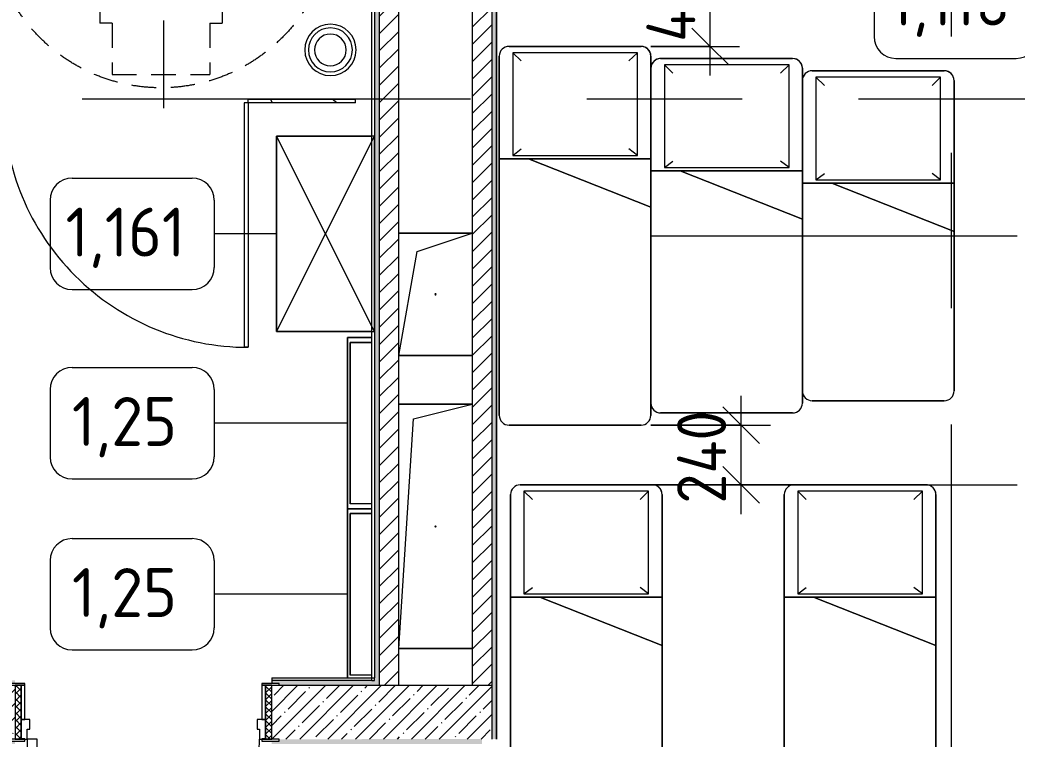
# Model space of a CAD drawing. Header units: millimetres. Extents: x 81494 to 296443, y -8553 to 29000.
# Drawn here: x 117400 to 121479, y 5180 to 8123 of the extents above; entities that cross this region are included whole.
import ezdxf

# ---------------------------------------------------------------- set-up
doc = ezdxf.new("R2010")
doc.units = ezdxf.units.MM
doc.linetypes.add('200_ШТРИХ__ш1_п0_6_', pattern=[160, 100, -60])
doc.linetypes.add('Осевая', pattern=[3175, 635, -476.25, 1587.5, -476.25])
for name, color, linetype, lineweight in [('A-ANNO-DIMS', 7, 'Continuous', 9), ('A-ANNO-DIMS-100', 7, 'Continuous', 9), ('A-DOOR', 7, 'Continuous', 9), ('A-DOOR-FRAM-2', 7, 'Continuous', 9), ('A-GENM', 7, 'Continuous', 9), ('A-GENM-IDEN', 7, 'Continuous', 9), ('A-WALL', 7, 'Continuous', 9), ('I-FURN-IDEN', 7, 'Continuous', 9), ('I-WALL', 7, 'Continuous', 9), ('Оси-2', 7, 'Осевая', 9)]:
    doc.layers.add(name, color=color, linetype=linetype, lineweight=lineweight)
for name, color, linetype, lineweight, true_color in [('A-DOOR-1', 7, 'Continuous', 9, 0xc0c0c0), ('A-DOOR-FRAM-1', 7, 'Continuous', 9, 0xc0c0c0), ('A-WALL-1', 9, 'Continuous', 9, 0x808080), ('A-WALL-FNSH-1', 9, 'Continuous', 9, 0x808080), ('I-FURN-1', 9, 'Continuous', 9, 0x808080), ('I-FURN-2', 9, '200_ШТРИХ__ш1_п0_6_', 9, 0x808080), ('P-SANR-FIXT-2', 9, 'Continuous', 13, 0x808080)]:
    doc.layers.add(name, color=color, linetype=linetype, lineweight=lineweight, true_color=true_color)
doc.styles.add('GOST Common', font='GOST_Common.ttf', dxfattribs={"height": 200})
doc.styles.add('ISOCPEUR_1', font='isocpeur.ttf', dxfattribs={"width": 0.9, "height": 200})
doc.dimstyles.new('ISO-2_0_0_9К_Средний_округл2', dxfattribs={"dimscale": 304.8, "dimtxt": 199.196235, "dimasz": 0.492126, "dimexe": 0.393701, "dimexo": 0, "dimgap": 0, "dimtad": 1, "dimdec": 0, "dimrnd": 10, "dimzin": 0, "dimdsep": 46, "dimtxsty": 'ISOCPEUR_1', "dimblk1": 'OBLIQUE', "dimblk2": 'OBLIQUE', "dimsah": 1, "dimcen": 0.09, "dimdle": 0.393701, "dimazin": 0, "dimtfac": 1, "dimtdec": 4, "dimtix": 1, "dimtmove": 0, "dimatfit": 3, "dimfxl": 1, "dimtvp": 1, "dimtolj": 1, "dimtzin": 0, "dimarcsym": 2})
pattern_1 = [(45, (0, 0), (-35.35534, 35.35534), [])]
pattern_2 = [(0, (0, 0), (121.92, 30.48), [10.058, -81.382, 10.058, -81.382, -487.68]), (0, (0, 0), (121.92, 30.48), [-182.88, 10.058, -172.822, 10.058, -81.382, -213.36]), (0, (0, 0), (121.92, 30.48), [-457.2, 10.058, -50.902, 10.058, -142.342]), (120, (45.72, 15.24), (-87.356454, 90.345817), [10.058, -81.382, 10.058, -81.382, -487.68]), (120, (45.72, 15.24), (-87.356454, 90.345817), [-182.88, 10.058, -172.822, 10.058, -81.382, -213.36]), (120, (45.72, 15.24), (-87.356454, 90.345817), [-457.2, 10.058, -50.902, 10.058, -142.342]), (240, (60.96, 76.2), (-34.563546, -120.825817), [10.058, -81.382, 10.058, -81.382, -487.68]), (240, (60.96, 76.2), (-34.563546, -120.825817), [-182.88, 10.058, -172.822, 10.058, -81.382, -213.36]), (240, (60.96, 76.2), (-34.563546, -120.825817), [-457.2, 10.058, -50.902, 10.058, -142.342])]

# ---------------------------------------------------------------- blocks, each defined once
blk = doc.blocks.new('FRT_2D_Символ _разворот МГН_1 - D1_4_Символ доступности разворота МГН _360__-18618045-План расстановки мебели и оборудования 1 этажа в осях 23_1-33')
at = {"layer": 'I-FURN-1'}
for p, q in [((0, 60.4), (0, -59.6)), ((-65, 0), (65, 0))]:
    blk.add_line(p, q, dxfattribs=at)
at = {"layer": 'I-FURN-2'}
for p, q in [((-300, 325.4), (-300, -185.8)), ((-300, 325.4), (-200, 325.4)), ((-200, 195.4), (-200, 325.4)), ((200, 325.4), (300, 325.4)), ((200, 195.4), (200, 325.4)), ((300, 325.4), (300, -185.8)), ((-200, 195.4), (200, 195.4)), ((-300, -185.8), (-250, -185.8)), ((-250, -185.8), (-250, -435.8)), ((300, -185.8), (250, -185.8)), ((250, -185.8), (250, -435.8)), ((-200, -435.8), (-250, -435.8)), ((-200, -435.8), (-200, -645.8)), ((200, -435.8), (250, -435.8)), ((200, -435.8), (200, -645.8)), ((-200, -645.8), (200, -645.8))]:
    blk.add_line(p, q, dxfattribs=at)
blk.add_circle((0, 0), 700, dxfattribs=at)
blk = doc.blocks.new('GM_Отверстие прямоугольное _в плите_ - Отверстие-V19-План расстановки мебели и оборудования 1 этажа в осях 23_1-33')
at = {"layer": 'A-GENM'}
for p, q in [((-150, 250), (150, 250)), ((150, 250), (-150, 250)), ((-75, 175), (150, 250)), ((-150, -250), (-75, 175)), ((150, -250), (-150, -250)), ((-150, -250), (150, -250))]:
    blk.add_line(p, q, dxfattribs=at)
for start, end in [(360, 180), (180, 360)]:
    blk.add_arc((0, 0), 2.5, start, end, dxfattribs=at)
blk = doc.blocks.new('GM_Отверстие прямоугольное _в плите_ - Отверстие-V20-План расстановки мебели и оборудования 1 этажа в осях 23_1-33')
at = {"layer": 'A-GENM'}
for p, q in [((-150, 500), (150, 500)), ((150, 500), (-150, 500)), ((-90, 440), (150, 500)), ((-150, -500), (-90, 440)), ((150, -500), (-150, -500)), ((-150, -500), (150, -500))]:
    blk.add_line(p, q, dxfattribs=at)
for start, end in [(360, 180), (180, 360)]:
    blk.add_arc((0, 0), 2.5, start, end, dxfattribs=at)
blk = doc.blocks.new('Bed - Small Sizes - 1_119-25446116-План расстановки мебели и оборудования 1 этажа в осях 23_1-33')
at = {"layer": 'I-FURN-1'}
for p, q in [((247.3, 0), (-292.7, 0)), ((-292.7, 0), (247.3, 0)), ((247.3, 0), (-292.7, 0)), ((-292.7, 0), (247.3, 0)), ((-332.7, -40), (-332.7, -460)), ((-332.7, -460), (-332.7, -40)), ((-332.7, -40), (-332.7, -460)), ((-332.7, -460), (-332.7, -40)), ((-277.5, -26.2), (-242.7, -60)), ((232.5, -26.2), (-277.5, -26.2)), ((-277.5, -26.2), (-277.5, -446.2)), ((232.5, -26.2), (-277.5, -26.2)), ((-277.5, -26.2), (-277.5, -446.2)), ((232.5, -26.2), (197.3, -60)), ((232.5, -446.2), (232.5, -26.2)), ((232.5, -446.2), (232.5, -26.2)), ((287.3, -460), (287.3, -40)), ((287.3, -40), (287.3, -460)), ((287.3, -657.7), (287.3, -40)), ((287.3, -40), (287.3, -657.7)), ((-277.5, -446.2), (-242.7, -420)), ((-277.5, -446.2), (232.5, -446.2)), ((-277.5, -446.2), (232.5, -446.2)), ((232.5, -446.2), (197.3, -420)), ((-332.7, -460), (-212.7, -460)), ((-212.7, -460), (-332.7, -460)), ((-332.7, -460), (-332.7, -1390)), ((-332.7, -1390), (-332.7, -460)), ((-332.7, -460), (-212.7, -460)), ((-212.7, -460), (287.3, -460)), ((287.3, -460), (-212.7, -460)), ((287.3, -460), (-212.7, -460)), ((-212.7, -460), (287.3, -657.7)), ((287.3, -657.7), (-212.7, -460)), ((-212.7, -460), (287.3, -460)), ((-212.7, -460), (287.3, -657.7)), ((-212.7, -460), (287.3, -460)), ((287.3, -657.7), (287.3, -460)), ((287.3, -460), (287.3, -657.7)), ((287.3, -1390), (287.3, -657.7)), ((287.3, -657.7), (287.3, -1390)), ((-292.7, -1430), (247.3, -1430)), ((247.3, -1430), (-292.7, -1430))]:
    blk.add_line(p, q, dxfattribs=at)
for centre, start, end in [((-292.7, -40), 90, 180), ((-292.7, -40), 90, 180), ((247.3, -40), 360, 90), ((247.3, -40), 0, 90), ((-292.7, -40), 90, 180), ((-292.7, -40), 90, 180), ((247.3, -40), 0, 90), ((247.3, -40), 60, 90), ((247.3, -40), 30, 60), ((247.3, -40), 0, 30), ((-292.7, -1390), 180, 270), ((-292.7, -1390), 180, 270), ((247.3, -1390), 270, 0), ((247.3, -1390), 270, 0)]:
    blk.add_arc(centre, 40, start, end, dxfattribs=at)
blk = doc.blocks.new('Bed - Small Sizes - 1_119-V27-План расстановки мебели и оборудования 1 этажа в осях 23_1-33')
at = {"layer": 'I-FURN-1'}
for p, q in [((247.3, 0), (-292.7, 0)), ((-292.7, 0), (247.3, 0)), ((247.3, 0), (-292.7, 0)), ((-292.7, 0), (247.3, 0)), ((-332.7, -40), (-332.7, -460)), ((-332.7, -460), (-332.7, -40)), ((-332.7, -40), (-332.7, -460)), ((-332.7, -460), (-332.7, -40)), ((-277.5, -26.2), (-242.7, -60)), ((232.5, -26.2), (-277.5, -26.2)), ((-277.5, -26.2), (-277.5, -446.2)), ((232.5, -26.2), (-277.5, -26.2)), ((-277.5, -26.2), (-277.5, -446.2)), ((232.5, -26.2), (197.3, -60)), ((232.5, -446.2), (232.5, -26.2)), ((232.5, -446.2), (232.5, -26.2)), ((287.3, -460), (287.3, -40)), ((287.3, -40), (287.3, -460)), ((287.3, -657.7), (287.3, -40)), ((287.3, -40), (287.3, -657.7)), ((-277.5, -446.2), (-242.7, -420)), ((-277.5, -446.2), (232.5, -446.2)), ((-277.5, -446.2), (232.5, -446.2)), ((232.5, -446.2), (197.3, -420)), ((-332.7, -460), (-212.7, -460)), ((-212.7, -460), (-332.7, -460)), ((-332.7, -460), (-332.7, -1390)), ((-332.7, -1390), (-332.7, -460)), ((-332.7, -460), (-212.7, -460)), ((-212.7, -460), (287.3, -460)), ((287.3, -460), (-212.7, -460)), ((287.3, -460), (-212.7, -460)), ((-212.7, -460), (287.3, -657.7)), ((287.3, -657.7), (-212.7, -460)), ((-212.7, -460), (287.3, -460)), ((-212.7, -460), (287.3, -657.7)), ((-212.7, -460), (287.3, -460)), ((287.3, -657.7), (287.3, -460)), ((287.3, -460), (287.3, -657.7)), ((287.3, -1390), (287.3, -657.7)), ((287.3, -657.7), (287.3, -1390)), ((-292.7, -1430), (247.3, -1430)), ((247.3, -1430), (-292.7, -1430))]:
    blk.add_line(p, q, dxfattribs=at)
for centre, start, end in [((-292.7, -40), 90, 180), ((-292.7, -40), 90, 180), ((247.3, -40), 360, 90), ((247.3, -40), 0, 90), ((-292.7, -40), 90, 180), ((-292.7, -40), 90, 180), ((247.3, -40), 0, 90), ((247.3, -40), 60, 90), ((247.3, -40), 15, 60), ((247.3, -40), 0, 15), ((-292.7, -1390), 180, 270), ((-292.7, -1390), 180, 270), ((247.3, -1390), 270, 0), ((247.3, -1390), 270, 0)]:
    blk.add_arc(centre, 40, start, end, dxfattribs=at)
blk = doc.blocks.new('Bed - Small Sizes - 1_118-V52-План расстановки мебели и оборудования 1 этажа в осях 23_1-33')
at = {"layer": 'I-FURN-1'}
for p, q in [((247.3, 0), (-292.7, 0)), ((-292.7, 0), (247.3, 0)), ((247.3, 0), (-292.7, 0)), ((-292.7, 0), (247.3, 0)), ((-332.7, -40), (-332.7, -460)), ((-332.7, -460), (-332.7, -40)), ((-332.7, -40), (-332.7, -460)), ((-332.7, -460), (-332.7, -40)), ((-277.5, -26.2), (-242.7, -60)), ((232.5, -26.2), (-277.5, -26.2)), ((-277.5, -26.2), (-277.5, -446.2)), ((232.5, -26.2), (-277.5, -26.2)), ((-277.5, -26.2), (-277.5, -446.2)), ((232.5, -26.2), (197.3, -60)), ((232.5, -446.2), (232.5, -26.2)), ((232.5, -446.2), (232.5, -26.2)), ((287.3, -460), (287.3, -40)), ((287.3, -40), (287.3, -90)), ((287.3, -90), (287.3, -40)), ((287.3, -40), (287.3, -90)), ((287.3, -90), (287.3, -460)), ((287.3, -510), (287.3, -90)), ((287.3, -90), (287.3, -510)), ((-277.5, -446.2), (-242.7, -420)), ((-277.5, -446.2), (232.5, -446.2)), ((-277.5, -446.2), (232.5, -446.2)), ((232.5, -446.2), (197.3, -420)), ((-332.7, -460), (-212.7, -460)), ((-212.7, -460), (-332.7, -460)), ((-332.7, -460), (-332.7, -1510)), ((-332.7, -1510), (-332.7, -460)), ((-332.7, -460), (-212.7, -460)), ((-212.7, -460), (287.3, -460)), ((287.3, -460), (-212.7, -460)), ((287.3, -460), (-212.7, -460)), ((-212.7, -460), (287.3, -657.7)), ((287.3, -657.7), (-212.7, -460)), ((-212.7, -460), (287.3, -460)), ((-212.7, -460), (287.3, -657.7)), ((-212.7, -460), (287.3, -460)), ((287.3, -657.7), (287.3, -460)), ((287.3, -460), (287.3, -510)), ((287.3, -510), (287.3, -657.7)), ((287.3, -657.7), (287.3, -510)), ((287.3, -510), (287.3, -657.7)), ((287.3, -1510), (287.3, -657.9)), ((287.3, -657.9), (287.3, -1460)), ((287.3, -1460), (287.3, -1510)), ((-292.7, -1550), (247.3, -1550)), ((247.3, -1550), (-292.7, -1550))]:
    blk.add_line(p, q, dxfattribs=at)
for centre, start, end in [((-292.7, -40), 90, 180), ((-292.7, -40), 90, 180), ((247.3, -40), 360, 90), ((247.3, -40), 0, 90), ((-292.7, -40), 90, 180), ((-292.7, -40), 90, 180), ((247.3, -40), 0, 90), ((247.3, -40), 60, 90), ((247.3, -40), 45, 60), ((247.3, -40), 0, 45), ((-292.7, -1510), 180, 270), ((-292.7, -1510), 180, 270), ((247.3, -1510), 270, 360), ((247.3, -1510), 270, 0)]:
    blk.add_arc(centre, 40, start, end, dxfattribs=at)
blk = doc.blocks.new('Bed - Small Sizes - Single 5-V53-План расстановки мебели и оборудования 1 этажа в осях 23_1-33')
at = {"layer": 'I-FURN-1'}
for p, q in [((247.3, 0), (-292.7, 0)), ((-292.7, 0), (247.3, 0)), ((247.3, 0), (-292.7, 0)), ((-292.7, 0), (247.3, 0)), ((-332.7, -40), (-332.7, -410)), ((-332.7, -460), (-332.7, -40)), ((-332.7, -40), (-332.7, -460)), ((-332.7, -460), (-332.7, -40)), ((-277.5, -26.2), (-242.7, -60)), ((232.5, -26.2), (-277.5, -26.2)), ((-277.5, -26.2), (-277.5, -446.2)), ((232.5, -26.2), (-277.5, -26.2)), ((-277.5, -26.2), (-277.5, -446.2)), ((232.5, -26.2), (197.3, -60)), ((232.5, -446.2), (232.5, -26.2)), ((232.5, -446.2), (232.5, -26.2)), ((287.3, -460), (287.3, -40)), ((287.3, -40), (287.3, -90)), ((287.3, -90), (287.3, -40)), ((287.3, -40), (287.3, -90)), ((287.3, -90), (287.3, -460)), ((287.3, -510), (287.3, -90)), ((287.3, -90), (287.3, -510)), ((-332.7, -410), (-332.7, -460)), ((-277.5, -446.2), (-242.7, -420)), ((-277.5, -446.2), (232.5, -446.2)), ((-277.5, -446.2), (232.5, -446.2)), ((232.5, -446.2), (197.3, -420)), ((-332.7, -460), (-212.7, -460)), ((-212.7, -460), (-332.7, -460)), ((-332.7, -460), (-332.7, -607.7)), ((-332.7, -607.7), (-332.7, -460)), ((-332.7, -460), (-212.7, -460)), ((-212.7, -460), (287.3, -460)), ((287.3, -460), (-212.7, -460)), ((287.3, -460), (-212.7, -460)), ((-212.7, -460), (287.3, -657.7)), ((287.3, -657.7), (-212.7, -460)), ((-212.7, -460), (287.3, -460)), ((-212.7, -460), (287.3, -657.7)), ((-212.7, -460), (287.3, -460)), ((287.3, -657.7), (287.3, -460)), ((287.3, -460), (287.3, -510)), ((287.3, -510), (287.3, -657.7)), ((287.3, -657.7), (287.3, -510)), ((287.3, -510), (287.3, -657.7)), ((-332.7, -607.9), (-332.7, -1410)), ((-332.7, -1410), (-332.7, -607.9)), ((287.3, -1410), (287.3, -657.7)), ((287.3, -657.7), (287.3, -1360)), ((287.3, -1360), (287.3, -1410)), ((-292.7, -1450), (247.3, -1450)), ((247.3, -1450), (-292.7, -1450))]:
    blk.add_line(p, q, dxfattribs=at)
for centre, start, end in [((-292.7, -40), 90, 180), ((-292.7, -40), 90, 150), ((247.3, -40), 360, 90), ((247.3, -40), 30, 90), ((-292.7, -40), 90, 180), ((-292.7, -40), 150, 180), ((-292.7, -40), 165, 180), ((-292.7, -40), 105, 165), ((-292.7, -40), 90, 105), ((247.3, -40), 0, 90), ((247.3, -40), 0, 90), ((247.3, -40), 0, 30), ((-292.7, -1410), 180, 270), ((-292.7, -1410), 180, 270), ((247.3, -1410), 270, 0), ((247.3, -1410), 270, 0)]:
    blk.add_arc(centre, 40, start, end, dxfattribs=at)
blk = doc.blocks.new('Bed - Small Sizes - Single 6-V54-План расстановки мебели и оборудования 1 этажа в осях 23_1-33')
at = {"layer": 'I-FURN-1'}
for p, q in [((247.3, 0), (-292.7, 0)), ((-292.7, 0), (247.3, 0)), ((247.3, 0), (-292.7, 0)), ((-292.7, 0), (247.3, 0)), ((-332.7, -40), (-332.7, -410)), ((-332.7, -460), (-332.7, -40)), ((-332.7, -40), (-332.7, -460)), ((-332.7, -460), (-332.7, -40)), ((-277.5, -26.2), (-242.7, -60)), ((232.5, -26.2), (-277.5, -26.2)), ((-277.5, -26.2), (-277.5, -446.2)), ((232.5, -26.2), (-277.5, -26.2)), ((-277.5, -26.2), (-277.5, -446.2)), ((232.5, -26.2), (197.3, -60)), ((232.5, -446.2), (232.5, -26.2)), ((232.5, -446.2), (232.5, -26.2)), ((287.3, -460), (287.3, -40)), ((287.3, -40), (287.3, -460)), ((287.3, -657.7), (287.3, -40)), ((287.3, -40), (287.3, -657.7)), ((-332.7, -410), (-332.7, -460)), ((-277.5, -446.2), (-242.7, -420)), ((-277.5, -446.2), (232.5, -446.2)), ((-277.5, -446.2), (232.5, -446.2)), ((232.5, -446.2), (197.3, -420)), ((-332.7, -460), (-212.7, -460)), ((-212.7, -460), (-332.7, -460)), ((-332.7, -460), (-332.7, -607.7)), ((-332.7, -607.7), (-332.7, -460)), ((-332.7, -460), (-212.7, -460)), ((-212.7, -460), (287.3, -460)), ((287.3, -460), (-212.7, -460)), ((287.3, -460), (-212.7, -460)), ((-212.7, -460), (287.3, -657.7)), ((287.3, -657.7), (-212.7, -460)), ((-212.7, -460), (287.3, -460)), ((-212.7, -460), (287.3, -657.7)), ((-212.7, -460), (287.3, -460)), ((287.3, -657.7), (287.3, -460)), ((287.3, -460), (287.3, -657.7)), ((-332.7, -607.7), (-332.7, -1310)), ((-332.7, -1310), (-332.7, -607.7)), ((287.3, -1310), (287.3, -657.7)), ((287.3, -657.7), (287.3, -1310)), ((-292.7, -1350), (247.3, -1350)), ((247.3, -1350), (-292.7, -1350))]:
    blk.add_line(p, q, dxfattribs=at)
for centre, start, end in [((-292.7, -40), 90, 180), ((-292.7, -40), 90, 180), ((247.3, -40), 360, 90), ((247.3, -40), 45, 90), ((-292.7, -40), 90, 180), ((-292.7, -40), 135, 180), ((-292.7, -40), 90, 135), ((247.3, -40), 30, 90), ((247.3, -40), 75, 90), ((247.3, -40), 60, 75), ((247.3, -40), 30, 60), ((247.3, -40), 0, 45), ((247.3, -40), 0, 30), ((247.3, -40), 0, 30), ((-292.7, -1310), 180, 270), ((-292.7, -1310), 180, 270), ((247.3, -1310), 270, 0), ((247.3, -1310), 270, 0)]:
    blk.add_arc(centre, 40, start, end, dxfattribs=at)
blk = doc.blocks.new('Вешалка - 1_25-V82-План расстановки мебели и оборудования 1 этажа в осях 23_1-33')
at = {"layer": 'I-FURN-1'}
for p, q in [((350, 55), (-350, 55)), ((-350, 55), (-350, -44)), ((-350, -44), (-350, 55)), ((-350, 55), (350, 55)), ((-330.4, -44), (-330.4, 44.4)), ((-330.4, -44), (-330.4, 44.4)), ((-330.4, 44.4), (330.2, 44.4)), ((330.2, 44.4), (-330.4, 44.4)), ((330.2, 44.4), (330.2, -44)), ((330.2, -44), (330.2, 44.4)), ((350, -44), (350, 55)), ((350, 55), (350, -44))]:
    blk.add_line(p, q, dxfattribs=at)
blk = doc.blocks.new('Вешалка - 1_25-V83-План расстановки мебели и оборудования 1 этажа в осях 23_1-33')
at = {"layer": 'I-FURN-1'}
for p, q in [((350, 55), (-341.5, 55)), ((-341.5, 55), (350, 55)), ((-330.4, -44), (-330.4, 44.4)), ((-330.4, -44), (-330.4, 44.4)), ((-330.4, 44.4), (330.2, 44.4)), ((330.2, 44.4), (-330.4, 44.4)), ((330.2, 44.4), (330.2, -44)), ((330.2, -44), (330.2, 44.4)), ((350, -44), (350, 55)), ((350, 55), (350, -44))]:
    blk.add_line(p, q, dxfattribs=at)
blk = doc.blocks.new('Шкаф параметрический - 1_161-25595840-План расстановки мебели и оборудования 1 этажа в осях 23_1-33')
at = {"layer": 'I-FURN-1'}
for p, q in [((0, 0), (800, 400)), ((0, 400), (800, 0)), ((800, 400), (0, 400)), ((0, 400), (0, 0)), ((0, 11), (0, 400)), ((0, 400), (800, 400)), ((800, 0), (800, 400)), ((800, 400), (800, 11)), ((0, 0), (800, 0))]:
    blk.add_line(p, q, dxfattribs=at)
blk = doc.blocks.new('110_Дверь_СКБ_1Ст_Внутренняя1 - Д-7а_л__950x2100h_Туалет-32220591-План расстановки мебели и оборудования 1 этажа в осях 23_1-33')
at = {"layer": 'A-DOOR'}
h = blk.add_hatch(dxfattribs=at)
h.set_pattern_fill('FP_10', color=256, style=0, pattern_type=2)
h.set_pattern_definition([(135, (1776.41, 174.685), (-14.14214, -14.14214), []), (225, (1776.41, 174.685), (14.14214, -14.14214), [])])
h.paths.add_polyline_path([(537.5, 110), (512.5, 110), (512.5, -110), (537.5, -110)])
at = {"layer": 'A-DOOR-FRAM-2'}
h = blk.add_hatch(dxfattribs=at)
h.set_pattern_fill('FP_11', color=256, style=0, pattern_type=2)
h.set_pattern_definition([(45, (-346.384, 174.685), (-14.1421, 14.1421), []), (135, (-346.384, 174.685), (-14.1421, -14.1421), [])])
h.paths.add_polyline_path([(-487.5, 110), (-512.5, 110), (-512.5, -110), (-487.5, -110)])
at = {"layer": 'A-DOOR-1'}
for p, q in [((487.5, 1060), (447.5, 1060)), ((447.5, 1060), (447.5, 110)), ((487.5, 110), (487.5, 1060)), ((447.5, 110), (487.5, 110))]:
    blk.add_line(p, q, dxfattribs=at)
blk.add_arc((487.5, 110), 950, 90, 180, dxfattribs=at)
at = {"layer": 'A-DOOR-FRAM-1'}
for p, q in [((-472.5, 118), (-542.5, 118)), ((-542.5, 118), (-542.5, 110)), ((-542.5, 110), (-472.5, 110)), ((-487.5, 110), (-512.5, 110)), ((-512.5, 110), (-512.5, -110)), ((-462.5, 110), (-487.5, 110)), ((-487.5, 110), (-487.5, 30)), ((-487.5, -110), (-487.5, 110)), ((-472.5, 110), (-487.5, 110)), ((-487.5, 110), (-487.5, 109)), ((-487.5, 109), (-472.5, 109)), ((-472.5, 110), (-472.5, 118)), ((-472.5, 109), (-472.5, 110)), ((-462.5, 70), (-462.5, 110)), ((487.5, 110), (487.5, 70)), ((512.5, 110), (487.5, 110)), ((567.5, 118), (497.5, 118)), ((497.5, 118), (497.5, 110)), ((512.5, 110), (497.5, 110)), ((497.5, 110), (497.5, 109)), ((497.5, 110), (567.5, 110)), ((497.5, 109), (512.5, 109)), ((512.5, 30), (512.5, 110)), ((537.5, 110), (512.5, 110)), ((512.5, 110), (512.5, -110)), ((512.5, 109), (512.5, 110)), ((537.5, -110), (537.5, 110)), ((567.5, 110), (567.5, 118)), ((-452.5, 70), (-462.5, 70)), ((-452.5, 30), (-452.5, 70)), ((487.5, 70), (477.5, 70)), ((477.5, 70), (477.5, 30)), ((-487.5, 30), (-452.5, 30)), ((-472.5, 30), (-487.5, 30)), ((-487.5, 30), (-487.5, -110)), ((-472.5, -110), (-472.5, 30)), ((477.5, 30), (512.5, 30)), ((512.5, 30), (497.5, 30)), ((497.5, 30), (497.5, -110)), ((512.5, -110), (512.5, 30)), ((-472.5, -110), (-542.5, -110)), ((-542.5, -110), (-542.5, -118)), ((-542.5, -118), (-472.5, -118)), ((-512.5, -110), (-487.5, -110)), ((-487.5, -110), (-472.5, -110)), ((-472.5, -118), (-472.5, -110)), ((497.5, -110), (512.5, -110)), ((567.5, -110), (497.5, -110)), ((497.5, -110), (497.5, -118)), ((497.5, -118), (567.5, -118)), ((512.5, -110), (537.5, -110)), ((567.5, -118), (567.5, -110))]:
    blk.add_line(p, q, dxfattribs=at)
blk = doc.blocks.new('мусорная корзина - Round_ Metal-30590745-План расстановки мебели и оборудования 1 этажа в осях 23_1-33')
at = {"layer": 'P-SANR-FIXT-2'}
for radius, start, end in [(105, 0, 180), (90, 360, 180), (65, 0, 180), (105, 180, 360), (90, 180, 360), (65, 180, 360)]:
    blk.add_arc((0, 0), radius, start, end, dxfattribs=at)
blk = doc.blocks.new('131_Сантехническая перегородка_Дверь МГН 2 - СД-1-V150-План расстановки мебели и оборудования 1 этажа в осях 23_1-33')
at = {"layer": 'A-DOOR'}
h = blk.add_hatch(dxfattribs=at)
h.set_pattern_fill('FP_92', color=256, style=0, pattern_type=2)
h.set_pattern_definition([(288.435, (118234.71, 7791), (416.50086, -832.99954), [158.05, -1159.038]), (319.399, (118284.69, 7641.06), (2499.010644, -2082.486787), [76.799, -3763.143]), (316.848, (117926.5, 7591.08), (6247.5402574, -5830.957739), [182.691, -8951.868]), (289.983, (118059.78, 7466.13), (1249.49393, -3332.002656), [97.5, -4777.508]), (270, (118093.1, 7791), (416.5, -416.5), [83.3, -333.2]), (298.443, (118093.1, 7707.7), (-2915.5071394, 5414.4962996), [227.365, -11140.87]), (264.289, (118201.39, 7507.78), (416.5263, 3748.496867), [83.716, -4102.058]), (309.806, (118193.06, 7424.48), (-1666.01521, 2082.48651), [65.059, -3187.91])])
h.paths.add_polyline_path([(-430, 8), (-430, -8), (10, -8), (10, 8)])
at = {"layer": 'A-DOOR-1'}
for p, q in [((10, 1008), (26, 1008)), ((10, 8), (10, 1008)), ((26, 8), (26, 1008)), ((10, 8), (26, 8))]:
    blk.add_line(p, q, dxfattribs=at)
blk.add_arc((10, 8), 1000, 360, 90, dxfattribs=at)
at = {"layer": 'A-GENM'}
for p, q in [((-430, 8), (10, 8)), ((-430, 8), (-430, -8)), ((10, 8), (10, -8)), ((1010, 8), (1110, 8)), ((1010, 8), (1010, -8)), ((1110, 8), (1110, -8)), ((10, -8), (-430, -8)), ((1110, -8), (1010, -8))]:
    blk.add_line(p, q, dxfattribs=at)
blk = doc.blocks.new('Марка_Мебель - В прямоуг_Balcon_Марка-25523697-План расстановки мебели и оборудования 1 этажа в осях 23_1-33')
at = {"layer": 'I-FURN-IDEN'}
for p, q in [((-2.455, 2.278), (2.455, 2.278)), ((-3.355, 1.378), (-3.355, -1.384)), ((3.355, 1.378), (3.355, -1.378)), ((-2.461, -2.278), (2.455, -2.278))]:
    blk.add_line(p, q, dxfattribs=at)
for centre, radius, start, end in [((-2.455, 1.378), 0.9, 90, 180), ((2.455, 1.378), 0.9, 0, 90), ((-2.461, -1.384), 0.893, 180, 270), ((2.455, -1.378), 0.9, 270, 0)]:
    blk.add_arc(centre, radius, start, end, dxfattribs=at)
blk = doc.blocks.new('DIMBLOCK41-План расстановки мебели и оборудования 1 этажа в осях 23_1-33')
at = {"layer": 'A-ANNO-DIMS-100'}
for p, q in [((120349.8, 6100.3), (120349.8, 6584.6)), ((119980.8, 6464.6), (120469.8, 6464.6)), ((120349.8, 6464.6), (119980.8, 6464.6)), ((120026.6, 6220.3), (120469.8, 6220.3)), ((120349.8, 6220.3), (120026.6, 6220.3))]:
    blk.add_line(p, q, dxfattribs=at)
at = {"layer": 'A-ANNO-DIMS-100', "lineweight": 20}
for p, q in [((120349.8, 6464.6), (120274.8, 6539.6)), ((120349.8, 6464.6), (120424.8, 6389.6)), ((120349.8, 6220.3), (120274.8, 6295.3)), ((120349.8, 6220.3), (120424.8, 6145.3))]:
    blk.add_line(p, q, dxfattribs=at)
at = {"layer": 'A-ANNO-DIMS-100', "color": 0, "insert": (120088.5, 6143.2), "char_height": 200, "width": 478.071, "attachment_point": 1, "rotation": 90, "line_spacing_factor": 1.149209, "style": 'ISOCPEUR_1'}
blk.add_mtext('240', dxfattribs=at)
blk = doc.blocks.new('_Oblique')
at = {"color": 0, "linetype": 'ByBlock', "lineweight": -2}
blk.add_line((-0.5, -0.5), (0.5, 0.5), dxfattribs=at)
blk = doc.blocks.new('DIMBLOCK42-План расстановки мебели и оборудования 1 этажа в осях 23_1-33')
at = {"layer": 'A-ANNO-DIMS-100'}
for p, q in [((120224, 7894.6), (120224, 8569.1)), ((120117.9, 8449.1), (120344, 8449.1)), ((120224, 8449.1), (120117.9, 8449.1)), ((119980.8, 8014.6), (120344, 8014.6)), ((120224, 8014.6), (119980.8, 8014.6))]:
    blk.add_line(p, q, dxfattribs=at)
at = {"layer": 'A-ANNO-DIMS-100', "lineweight": 20}
for p, q in [((120224, 8449.1), (120149, 8524.1)), ((120224, 8449.1), (120299, 8374.1)), ((120224, 8014.6), (120149, 8089.6)), ((120224, 8014.6), (120299, 7939.6))]:
    blk.add_line(p, q, dxfattribs=at)
at = {"layer": 'A-ANNO-DIMS-100', "color": 0, "insert": (119962.7, 8032.7), "char_height": 200, "width": 478.071, "attachment_point": 1, "rotation": 90, "line_spacing_factor": 1.149209, "style": 'ISOCPEUR_1'}
blk.add_mtext('430', dxfattribs=at)

msp = doc.modelspace()

# ---------------------------------------------------------------- hatches: boundary and pattern name
at = {"layer": 'I-WALL'}
h = msp.add_hatch(dxfattribs=at)
h.set_pattern_fill('FP_3', color=256, style=0, pattern_type=2)
h.set_pattern_definition(pattern_1)
h.paths.add_polyline_path([(118870, 5400), (118950, 5400), (118950, 10380), (118870, 10380), (118870, 6298.3)])
h = msp.add_hatch(dxfattribs=at)
h.set_pattern_fill('FP_3', color=256, style=0, pattern_type=2)
h.set_pattern_definition(pattern_1)
h.paths.add_polyline_path([(119250, 5400), (119330, 5400), (119330, 10380), (119250, 10380), (119250, 6298.3)])
h = msp.add_hatch(dxfattribs=at)
h.set_pattern_fill('FP_67', color=256, style=0, pattern_type=2)
h.set_pattern_definition(pattern_2)
h.paths.add_polyline_path([(119350, 5180), (119350, 10400), (119330, 10400), (119330, 5180)])
h = msp.add_hatch(dxfattribs=at)
h.set_pattern_fill('FP_67', color=256, style=0, pattern_type=2)
h.set_pattern_definition(pattern_2)
h.paths.add_polyline_path([(118850, 5420), (118870, 5420), (118870, 9980), (118850, 9980), (118850, 6298.3)])
h = msp.add_hatch(dxfattribs=at)
h.set_pattern_fill('FP_2', color=256, style=0, pattern_type=2)
h.set_pattern_definition([(45, (0, 0), (-57.024626, 57.024626), []), (45, (57.025, 0), (-57.024626, 57.024626), [100.806, -20.161, 3.353, -16.808])])
h.paths.add_polyline_path([(119290, 5180), (119330, 5180), (119330, 5400), (118430, 5400), (118430, 5180), (118831.3, 5180)])
h.paths.add_polyline_path([(117350, 5180), (117380, 5180), (117380, 5400), (111930, 5400), (111930, 5180), (116086.2, 5180)])
h = msp.add_hatch(dxfattribs=at)
h.set_pattern_fill('FP_67', color=256, style=0, pattern_type=2)
h.set_pattern_definition(pattern_2)
h.paths.add_polyline_path([(118831.3, 5400), (118870, 5400), (118870, 5420), (118430, 5420), (118430, 5408), (118460, 5408), (118460, 5400)])
h.paths.add_polyline_path([(117350, 5400), (117350, 5408), (117380, 5408), (117380, 5420), (115640, 5420), (115640, 5400), (116086.2, 5400)])
h = msp.add_hatch(dxfattribs=at)
h.set_pattern_fill('FP_67', color=256, style=0, pattern_type=2)
h.set_pattern_definition(pattern_2)
h.paths.add_polyline_path([(119290, 5160), (119290, 5180), (118460, 5179.3), (118460, 5172), (118430, 5172), (118430, 5160), (119289, 5160)])
h.paths.add_polyline_path([(111930, 5160), (117380, 5160), (117380, 5172), (117350, 5172), (117350, 5180), (111930, 5180)])

# ---------------------------------------------------------------- linework, layer by layer
at = {"layer": 'A-GENM-IDEN'}
msp.add_line((117989.2, 7761.4), (117989.2, 8120.5), dxfattribs=at)
at = {"layer": 'A-WALL'}
for p, q in [((119350, 5180), (119350, 10360)), ((118460, 5400), (119330, 5400))]:
    msp.add_line(p, q, dxfattribs=at)
at = {"layer": 'A-WALL-1'}
for p, q in [((119330, 10600), (119330, 5179)), ((118950, 5400), (118950, 10380)), ((119250, 10380), (119250, 5400)), ((118870, 10000), (118870, 5400)), ((118850, 9969), (118850, 5431)), ((118839, 5420), (118430, 5420)), ((118430, 5420), (118430, 5408))]:
    msp.add_line(p, q, dxfattribs=at)
at = {"layer": 'A-WALL-FNSH-1'}
msp.add_line((119351, 5179), (119351, 10359), dxfattribs=at)
at = {"layer": 'I-FURN-IDEN'}
for p, q in [((118450, 7247.5), (118194.8, 7247.5)), ((119980.8, 7239.6), (121478.7, 7239.6)), ((118740, 6472.5), (118194.8, 6472.5)), ((119982, 6220.3), (121478.7, 6220.3)), ((120836.6, 6220.3), (119982, 6220.3)), ((118740, 5772.5), (118194.8, 5772.5))]:
    msp.add_line(p, q, dxfattribs=at)
at = {"layer": 'I-WALL'}
for p, q in [((118839, 5420), (118839, 9980)), ((118430, 5431), (118850, 5431)), ((118430, 5431), (118430, 5420)), ((118850, 5420), (118850, 5431)), ((118839, 5420), (118850, 5420))]:
    msp.add_line(p, q, dxfattribs=at)
at = {"layer": 'Оси-2'}
for p, q in [((121210, 593.7), (121210, 19415.1)), ((84793.9, 7800), (122455, 7800))]:
    msp.add_line(p, q, dxfattribs=at)

# ---------------------------------------------------------------- block references
at = {"layer": 'A-DOOR-1', "rotation": 180}
msp.add_blockref('110_Дверь_СКБ_1Ст_Внутренняя1 - Д-7а_л__950x2100h_Туалет-32220591-План расстановки мебели и оборудования 1 этажа в осях 23_1-33', (117917.5, 5290), dxfattribs=at)
at = {"layer": 'A-GENM', "rotation": 180}
msp.add_blockref('131_Сантехническая перегородка_Дверь МГН 2 - СД-1-V150-План расстановки мебели и оборудования 1 этажа в осях 23_1-33', (118343, 7791), dxfattribs=at)
at = {"layer": 'A-GENM'}
for name, p in [('GM_Отверстие прямоугольное _в плите_ - Отверстие-V19-План расстановки мебели и оборудования 1 этажа в осях 23_1-33', (119100, 7000)), ('GM_Отверстие прямоугольное _в плите_ - Отверстие-V20-План расстановки мебели и оборудования 1 этажа в осях 23_1-33', (119100, 6050))]:
    msp.add_blockref(name, p, dxfattribs=at)
at = {"layer": 'I-FURN-1'}
for name, p in [('FRT_2D_Символ _разворот МГН_1 - D1_4_Символ доступности разворота МГН _360__-18618045-План расстановки мебели и оборудования 1 этажа в осях 23_1-33', (117977.3, 8544.9)), ('Bed - Small Sizes - 1_118-V52-План расстановки мебели и оборудования 1 этажа в осях 23_1-33', (119693.5, 8014.6)), ('Bed - Small Sizes - Single 5-V53-План расстановки мебели и оборудования 1 этажа в осях 23_1-33', (120313.5, 7964.6)), ('Bed - Small Sizes - Single 6-V54-План расстановки мебели и оборудования 1 этажа в осях 23_1-33', (120933.5, 7914.6)), ('Bed - Small Sizes - 1_119-V27-План расстановки мебели и оборудования 1 этажа в осях 23_1-33', (119739.3, 6220.3)), ('Bed - Small Sizes - 1_119-25446116-План расстановки мебели и оборудования 1 этажа в осях 23_1-33', (120859.3, 6220.3))]:
    msp.add_blockref(name, p, dxfattribs=at)
for name, p, rotation in [('Шкаф параметрический - 1_161-25595840-План расстановки мебели и оборудования 1 этажа в осях 23_1-33', (118850, 6847.5), 89.9999999999999), ('Вешалка - 1_25-V82-План расстановки мебели и оборудования 1 этажа в осях 23_1-33', (118795, 6472.5), 89.99999999999984), ('Вешалка - 1_25-V83-План расстановки мебели и оборудования 1 этажа в осях 23_1-33', (118795, 5772.5), 89.99999999999984)]:
    msp.add_blockref(name, p, dxfattribs=dict(at, rotation=rotation))
at = {"layer": 'I-FURN-IDEN', "xscale": 99.99999999999993, "yscale": 99.99999999999993, "zscale": 99.99999999999993}
for p in [(121229.1, 8192.9), (117859.3, 7247.5), (117859.3, 6472.5), (117859.3, 5772.5)]:
    msp.add_blockref('Марка_Мебель - В прямоуг_Balcon_Марка-25523697-План расстановки мебели и оборудования 1 этажа в осях 23_1-33', p, dxfattribs=at)
at = {"layer": 'P-SANR-FIXT-2'}
msp.add_blockref('мусорная корзина - Round_ Metal-30590745-План расстановки мебели и оборудования 1 этажа в осях 23_1-33', (118670, 8000), dxfattribs=at)

# ---------------------------------------------------------------- texts
at = {"layer": 'I-FURN-IDEN', "char_height": 200, "attachment_point": 1, "style": 'GOST Common'}
for s, insert, width in [('1,118', (120956.1, 8299.9), 625.316), ('1,161', (117586.3, 7354.5), 625.316), ('1,25', (117612.8, 6579.6), 561.181), ('1,25', (117612.8, 5879.6), 561.181)]:
    msp.add_mtext(s, dxfattribs=dict(at, insert=insert, width=width))

# ---------------------------------------------------------------- dimensions: what is measured, and where the dimension line sits
at = {"layer": 'A-ANNO-DIMS'}
for base, p1, p2, override, picture, middle in [((120223.9624, 8449.1305), (119980.8218, 8014.5711), (120117.8963, 8449.1305), {"dimpost": '<>', "dimfxl": 455.665786}, 'DIMBLOCK42-План расстановки мебели и оборудования 1 этажа в осях 23_1-33', (120123.9624, 8231.8508)), ((120349.8, 6464.6), (120026.6, 6220.3), (119980.8, 6464.6), {"dimpost": '<>', "dimfxl": 248.559116}, 'DIMBLOCK41-План расстановки мебели и оборудования 1 этажа в осях 23_1-33', (120249.8, 6342.4))]:
    dim = msp.add_linear_dim(base=base, p1=p1, p2=p2, angle=90, dimstyle='ISO-2_0_0_9К_Средний_округл2', override=override, dxfattribs=at)
    dim.commit()
    dim.dimension.update_dxf_attribs({"geometry": picture, "text_midpoint": middle})

doc.saveas('drawing.dxf')
